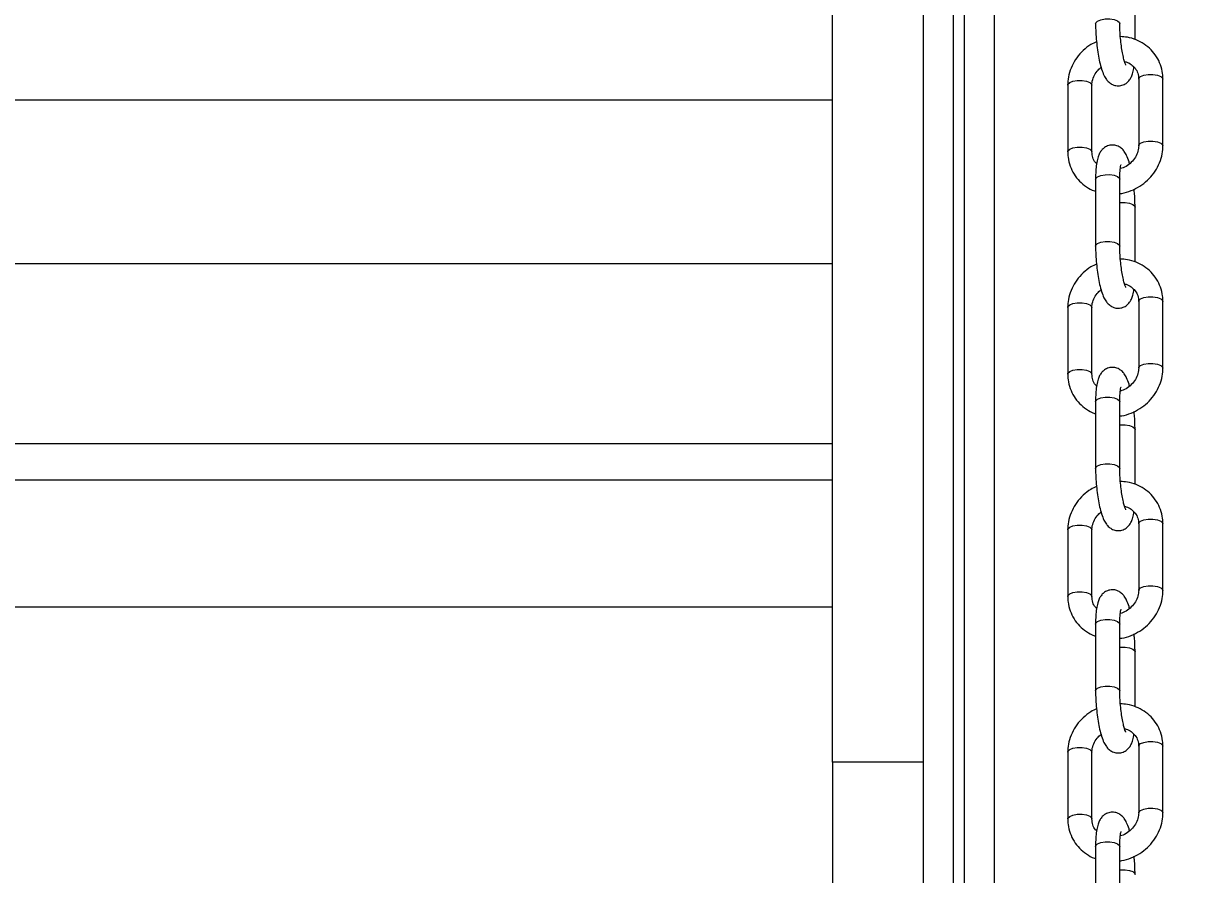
# Model space of a CAD drawing. Header units: millimetres. Extents: x -9110 to 8278, y -6387 to 5914.
# Drawn here: x -2328.6 to -2133, y 938.7 to 1079.4 of the extents above; entities that cross this region are included whole.
import ezdxf

# ---------------------------------------------------------------- set-up
doc = ezdxf.new("R2010")
doc.units = ezdxf.units.MM
for name, color, linetype in [('DIKOM_ОБЪЕКТ', 7, 'Continuous'), ('DIKOM_РАЗМЕР_ЗОНА', 7, 'Continuous'), ('DIKOM_РАЗМЕР_ОБЪЕКТА', 7, 'Continuous')]:
    doc.layers.add(name, color=color, linetype=linetype)
doc.styles.add('style1', font='arial.ttf', dxfattribs={"width": 0.8})
doc.dimstyles.new('1-50', dxfattribs={"dimtxt": 300, "dimasz": 200, "dimexe": 100, "dimexo": 0, "dimgap": 100, "dimtad": 1, "dimtxsty": 'style1', "dimcen": 200, "dimclrd": 7, "dimclre": 7, "dimclrt": 7, "dimadec": 1, "dimazin": 2, "dimtfac": 1, "dimtmove": 0, "dimatfit": 2, "dimfxl": 0, "dimlwd": 25, "dimlwe": 18, "dimarcsym": 0})

# ---------------------------------------------------------------- blocks, each defined once
blk = doc.blocks.new('*D9')
at = {"layer": 'Defpoints', "color": 0, "transparency": 16777216}
for p in [(-2194.75, 3914.39), (-7206.95, -3406.45), (-367.75, -3406.45)]:
    blk.add_point(p, dxfattribs=at)
at = {"layer": 'DIKOM_РАЗМЕР_ОБЪЕКТА', "color": 7, "lineweight": 18, "transparency": 16777216}
for p, q in [((-2194.75, 3914.39), (-7306.95, 3914.39)), ((-367.75, -3406.45), (-7306.95, -3406.45))]:
    blk.add_line(p, q, dxfattribs=at)
at = {"layer": 'DIKOM_РАЗМЕР_ОБЪЕКТА', "color": 7, "lineweight": 25, "transparency": 16777216}
blk.add_line((-7206.95, 3714.39), (-7206.95, -3206.45), dxfattribs=at)
at = {"layer": 'DIKOM_РАЗМЕР_ОБЪЕКТА', "color": 7, "transparency": 16777216}
for points in [[(-7240.28, 3714.39), (-7173.61, 3714.39), (-7206.95, 3914.39)], [(-7240.28, -3206.45), (-7173.61, -3206.45), (-7206.95, -3406.45)]]:
    blk.add_solid(points, dxfattribs=at)
at = {"layer": 'DIKOM_РАЗМЕР_ОБЪЕКТА', "color": 7, "transparency": 16777216, "insert": (-7460.22, 292.26), "char_height": 300, "attachment_point": 5, "rotation": 90, "style": 'style1'}
blk.add_mtext('7300', dxfattribs=at)
blk = doc.blocks.new('*D10')
at = {"layer": 'Defpoints', "color": 0, "transparency": 16777216}
for p in [(-3851.31, 5914.39), (-8660.16, -5406.45), (-497.85, -5406.45)]:
    blk.add_point(p, dxfattribs=at)
at = {"layer": 'DIKOM_РАЗМЕР_ЗОНА', "color": 7, "lineweight": 18, "transparency": 16777216}
for p, q in [((-3851.31, 5914.39), (-8760.16, 5914.39)), ((-497.85, -5406.45), (-8760.16, -5406.45))]:
    blk.add_line(p, q, dxfattribs=at)
at = {"layer": 'DIKOM_РАЗМЕР_ЗОНА', "color": 7, "lineweight": 25, "transparency": 16777216}
blk.add_line((-8660.16, 5714.39), (-8660.16, -5206.45), dxfattribs=at)
at = {"layer": 'DIKOM_РАЗМЕР_ЗОНА', "color": 7, "transparency": 16777216}
for points in [[(-8693.49, 5714.39), (-8626.83, 5714.39), (-8660.16, 5914.39)], [(-8693.49, -5206.45), (-8626.83, -5206.45), (-8660.16, -5406.45)]]:
    blk.add_solid(points, dxfattribs=at)
at = {"layer": 'DIKOM_РАЗМЕР_ЗОНА', "color": 7, "transparency": 16777216, "insert": (-8913.43, 268.46), "char_height": 300, "attachment_point": 5, "rotation": 90, "style": 'style1'}
blk.add_mtext('11300', dxfattribs=at)

msp = doc.modelspace()

# ---------------------------------------------------------------- linework, layer by layer
at = {"layer": 'DIKOM_ОБЪЕКТ', "color": 7, "linetype": 'Continuous', "lineweight": 15}
for p, q in [((-2174.816, 503.968), (-2174.816, 2253.968)), ((-2173.084, 1853.969), (-2173.084, -1346.032)), ((-2168.084, -1346.032), (-2168.084, 1853.969)), ((-2194.816, 957.299), (-2194.816, 1361.066)), ((-2179.816, 957.299), (-2179.816, 1361.066)), ((-2144.823, 1076.814), (-2144.823, 1085.868)), ((-2144.218, 1070.273), (-2144.218, 1059.237)), ((-2140.262, 1070.438), (-2140.217, 1070.273)), ((-2140.217, 1059.237), (-2140.217, 1070.273)), ((-2155.95, 1069.283), (-2155.95, 1058.247)), ((-2151.95, 1058.247), (-2151.95, 1069.283)), ((-2194.816, 1066.768), (-2827.248, 1066.768)), ((-2151.994, 1058.412), (-2151.95, 1058.257)), ((-2151.344, 1053.688), (-2151.344, 1042.652)), ((-2147.389, 1053.853), (-2147.344, 1053.688)), ((-2147.344, 1042.652), (-2147.344, 1053.688)), ((-2144.823, 1040.027), (-2144.823, 1049.081)), ((-2827.248, 1039.768), (-2194.816, 1039.768)), ((-2155.95, 1032.496), (-2155.95, 1021.46)), ((-2151.95, 1021.46), (-2151.95, 1032.496)), ((-2144.218, 1033.486), (-2144.218, 1022.45)), ((-2140.262, 1033.651), (-2140.217, 1033.486)), ((-2140.217, 1022.45), (-2140.217, 1033.486)), ((-2151.994, 1021.625), (-2151.95, 1021.471)), ((-2151.344, 1016.902), (-2151.344, 1005.865)), ((-2147.389, 1017.066), (-2147.344, 1016.902)), ((-2147.344, 1005.865), (-2147.344, 1016.902)), ((-2144.823, 1003.24), (-2144.823, 1012.294)), ((-2821.248, 1009.968), (-2194.816, 1009.968)), ((-2846.015, 1003.968), (-2194.816, 1003.968)), ((-2155.95, 995.71), (-2155.95, 984.674)), ((-2151.95, 984.674), (-2151.95, 995.71)), ((-2144.218, 996.699), (-2144.218, 985.664)), ((-2140.262, 996.864), (-2140.217, 996.699)), ((-2140.217, 985.664), (-2140.217, 996.699)), ((-2151.994, 984.839), (-2151.95, 984.684)), ((-2857.125, 982.968), (-2194.816, 982.968)), ((-2151.344, 980.115), (-2151.344, 969.079)), ((-2147.389, 980.28), (-2147.344, 980.115)), ((-2147.344, 969.079), (-2147.344, 980.115)), ((-2144.823, 966.454), (-2144.823, 975.508)), ((-2155.95, 958.923), (-2155.95, 947.887)), ((-2151.95, 947.887), (-2151.95, 958.923)), ((-2144.218, 959.913), (-2144.218, 948.877)), ((-2140.262, 960.078), (-2140.217, 959.913)), ((-2140.217, 948.877), (-2140.217, 959.913)), ((-2179.816, 957.299), (-2194.816, 957.299)), ((-2194.816, 957.299), (-2194.816, 898.929)), ((-2179.816, 898.929), (-2179.816, 957.299)), ((-2151.994, 948.052), (-2151.95, 947.897)), ((-2151.344, 943.328), (-2151.344, 932.292)), ((-2147.389, 943.493), (-2147.344, 943.328)), ((-2147.344, 932.292), (-2147.344, 943.328))]:
    msp.add_line(p, q, dxfattribs=at)
at = {"layer": 'DIKOM_ОБЪЕКТ', "color": 7, "linetype": 'Continuous', "lineweight": 15, "flags": 128}
for points in [[(-2151.344, 1079.439), (-2151.312, 1079.58), (-2151.024, 1079.865), (-2150.481, 1080.085), (-2149.764, 1080.207), (-2148.984, 1080.211), (-2148.259, 1080.099), (-2147.699, 1079.885), (-2147.389, 1079.604), (-2147.344, 1079.437)], [(-2155.95, 1069.283), (-2155.917, 1069.424), (-2155.63, 1069.709), (-2155.086, 1069.929), (-2154.37, 1070.051)], [(-2154.37, 1070.051), (-2153.59, 1070.056), (-2152.864, 1069.943), (-2152.304, 1069.729), (-2151.994, 1069.448), (-2151.95, 1069.283)], [(-2144.218, 1070.273), (-2144.185, 1070.414), (-2143.897, 1070.699), (-2143.354, 1070.919), (-2142.638, 1071.041), (-2141.858, 1071.045), (-2141.132, 1070.933), (-2140.572, 1070.719), (-2140.262, 1070.438)], [(-2144.218, 1059.245), (-2144.185, 1059.378), (-2143.897, 1059.663), (-2143.354, 1059.883), (-2142.638, 1060.005), (-2141.858, 1060.01), (-2141.132, 1059.896), (-2140.572, 1059.683), (-2140.262, 1059.402), (-2140.217, 1059.237)], [(-2155.95, 1058.247), (-2155.917, 1058.388), (-2155.63, 1058.673), (-2155.086, 1058.893), (-2154.37, 1059.015), (-2153.59, 1059.019), (-2152.864, 1058.907), (-2152.304, 1058.693), (-2151.994, 1058.412)], [(-2151.344, 1053.688), (-2151.312, 1053.83), (-2151.024, 1054.114), (-2150.481, 1054.334), (-2149.764, 1054.456), (-2148.984, 1054.461), (-2148.259, 1054.348), (-2147.699, 1054.135), (-2147.389, 1053.853)], [(-2147.344, 1049.839), (-2147.244, 1049.849), (-2146.463, 1049.854), (-2145.738, 1049.741), (-2145.178, 1049.527), (-2144.868, 1049.246), (-2144.823, 1049.081)], [(-2151.344, 1042.652), (-2151.312, 1042.794), (-2151.024, 1043.078), (-2150.481, 1043.299), (-2149.764, 1043.42), (-2148.984, 1043.425), (-2148.259, 1043.312), (-2147.699, 1043.098), (-2147.389, 1042.817), (-2147.344, 1042.65)], [(-2155.95, 1032.496), (-2155.917, 1032.638), (-2155.63, 1032.923), (-2155.086, 1033.143), (-2154.37, 1033.264)], [(-2154.37, 1033.264), (-2153.59, 1033.269), (-2152.864, 1033.156), (-2152.304, 1032.943), (-2151.994, 1032.661), (-2151.95, 1032.496)], [(-2144.218, 1033.486), (-2144.185, 1033.628), (-2143.897, 1033.913), (-2143.354, 1034.133), (-2142.638, 1034.254), (-2141.858, 1034.259), (-2141.132, 1034.146), (-2140.572, 1033.932), (-2140.262, 1033.651)], [(-2144.218, 1022.458), (-2144.185, 1022.592), (-2143.897, 1022.877), (-2143.354, 1023.096), (-2142.638, 1023.218), (-2141.858, 1023.223), (-2141.132, 1023.11), (-2140.572, 1022.896), (-2140.262, 1022.615), (-2140.217, 1022.45)], [(-2155.95, 1021.46), (-2155.917, 1021.602), (-2155.63, 1021.886), (-2155.086, 1022.107), (-2154.37, 1022.228), (-2153.59, 1022.233), (-2152.864, 1022.12), (-2152.304, 1021.907), (-2151.994, 1021.625)], [(-2151.344, 1016.902), (-2151.312, 1017.043), (-2151.024, 1017.328), (-2150.481, 1017.548), (-2149.764, 1017.669), (-2148.984, 1017.674), (-2148.259, 1017.561), (-2147.699, 1017.348), (-2147.389, 1017.066)], [(-2147.344, 1013.053), (-2147.244, 1013.062), (-2146.463, 1013.067), (-2145.738, 1012.954), (-2145.178, 1012.741), (-2144.868, 1012.459), (-2144.823, 1012.295)], [(-2151.344, 1005.865), (-2151.312, 1006.007), (-2151.024, 1006.292), (-2150.481, 1006.512), (-2149.764, 1006.633), (-2148.984, 1006.638), (-2148.259, 1006.525), (-2147.699, 1006.312), (-2147.389, 1006.03), (-2147.344, 1005.864)], [(-2144.218, 996.699), (-2144.185, 996.841), (-2143.897, 997.126), (-2143.354, 997.346), (-2142.638, 997.467), (-2141.858, 997.472), (-2141.132, 997.359), (-2140.572, 997.146), (-2140.262, 996.864)], [(-2155.95, 995.71), (-2155.917, 995.851), (-2155.63, 996.136), (-2155.086, 996.356), (-2154.37, 996.477)], [(-2154.37, 996.477), (-2153.59, 996.482), (-2152.864, 996.369), (-2152.304, 996.156), (-2151.994, 995.875), (-2151.95, 995.71)], [(-2144.218, 985.671), (-2144.185, 985.805), (-2143.897, 986.09), (-2143.354, 986.31), (-2142.638, 986.431), (-2141.858, 986.436), (-2141.132, 986.323), (-2140.572, 986.11), (-2140.262, 985.829), (-2140.217, 985.664)], [(-2155.95, 984.673), (-2155.917, 984.815), (-2155.63, 985.1), (-2155.086, 985.32), (-2154.37, 985.441), (-2153.59, 985.446), (-2152.864, 985.333), (-2152.304, 985.12), (-2151.994, 984.839)], [(-2151.344, 980.115), (-2151.312, 980.256), (-2151.024, 980.541), (-2150.481, 980.761), (-2149.764, 980.883), (-2148.984, 980.887), (-2148.259, 980.774), (-2147.699, 980.561), (-2147.389, 980.28)], [(-2147.344, 976.266), (-2147.244, 976.275), (-2146.463, 976.28), (-2145.738, 976.167), (-2145.178, 975.954), (-2144.868, 975.673), (-2144.823, 975.508)], [(-2151.344, 969.079), (-2151.312, 969.22), (-2151.024, 969.505), (-2150.481, 969.725), (-2149.764, 969.847), (-2148.984, 969.851), (-2148.259, 969.738), (-2147.699, 969.525), (-2147.389, 969.244), (-2147.344, 969.077)], [(-2144.218, 959.913), (-2144.185, 960.054), (-2143.897, 960.339), (-2143.354, 960.559), (-2142.638, 960.681), (-2141.858, 960.685), (-2141.132, 960.573), (-2140.572, 960.359), (-2140.262, 960.078)], [(-2155.95, 958.923), (-2155.917, 959.064), (-2155.63, 959.349), (-2155.086, 959.569), (-2154.37, 959.691)], [(-2154.37, 959.691), (-2153.59, 959.695), (-2152.864, 959.582), (-2152.304, 959.369), (-2151.994, 959.088), (-2151.95, 958.923)], [(-2155.95, 947.886), (-2155.917, 948.028), (-2155.63, 948.313), (-2155.086, 948.533), (-2154.37, 948.655), (-2153.59, 948.659), (-2152.864, 948.547), (-2152.304, 948.333), (-2151.994, 948.052)], [(-2144.218, 948.885), (-2144.185, 949.018), (-2143.897, 949.303), (-2143.354, 949.523), (-2142.638, 949.645), (-2141.858, 949.649), (-2141.132, 949.536), (-2140.572, 949.323), (-2140.262, 949.042), (-2140.217, 948.877)], [(-2151.344, 943.328), (-2151.312, 943.47), (-2151.024, 943.754), (-2150.481, 943.974), (-2149.764, 944.096), (-2148.984, 944.101), (-2148.259, 943.988), (-2147.699, 943.774), (-2147.389, 943.493)], [(-2147.344, 939.479), (-2147.244, 939.489), (-2146.463, 939.493), (-2145.738, 939.381), (-2145.178, 939.167), (-2144.868, 938.886), (-2144.823, 938.721)]]:
    msp.add_lwpolyline(points, dxfattribs=at)
at = {"layer": 'DIKOM_ОБЪЕКТ', "color": 7, "linetype": 'Continuous', "lineweight": 15}
for points, knots in [([(-2151.344, 1079.439), (-2151.342, 1079.198), (-2151.336, 1078.494), (-2151.273, 1077.262), (-2151.134, 1075.792), (-2150.934, 1074.373), (-2150.677, 1073.058), (-2150.363, 1071.875), (-2150.017, 1070.962), (-2149.628, 1070.27), (-2149.163, 1069.735), (-2148.554, 1069.323), (-2147.787, 1069.115), (-2146.981, 1069.194), (-2146.296, 1069.529), (-2145.799, 1070.005), (-2145.456, 1070.542), (-2145.201, 1071.203), (-2145.054, 1071.746), (-2145.006, 1072.17), (-2144.998, 1072.239)], [0, 0, 0, 0, 0.0389601, 0.1136187, 0.1879123, 0.2623358, 0.3374881, 0.4145918, 0.496799, 0.5563831, 0.6023484, 0.6467759, 0.69177, 0.7373951, 0.7815201, 0.8220841, 0.8645714, 0.91518, 0.9861966, 1, 1, 1, 1]), ([(-2146.333, 1072.583), (-2146.331, 1072.579), (-2146.323, 1072.566), (-2146.42, 1072.759), (-2146.571, 1073.192), (-2146.765, 1073.915), (-2146.961, 1074.888), (-2147.135, 1076.055), (-2147.265, 1077.323), (-2147.334, 1078.482), (-2147.341, 1079.16), (-2147.344, 1079.439)], [0, 0, 0, 0, 0.0315084, 0.1164919, 0.2201197, 0.3407151, 0.4733184, 0.6126984, 0.7553889, 0.8992328, 1, 1, 1, 1]), ([(-2151.186, 1076.456), (-2151.503, 1076.307), (-2152.304, 1075.928), (-2153.418, 1075.027), (-2154.484, 1073.836), (-2155.289, 1072.466), (-2155.79, 1071.019), (-2155.943, 1069.939), (-2155.949, 1069.374), (-2155.95, 1069.283)], [0, 0, 0, 0, 0.1135394, 0.286985, 0.460742, 0.6345071, 0.8078772, 0.9692025, 1, 1, 1, 1]), ([(-2140.217, 1070.273), (-2140.229, 1070.578), (-2140.26, 1071.383), (-2140.576, 1072.65), (-2141.22, 1073.989), (-2142.139, 1075.154), (-2143.284, 1076.106), (-2144.614, 1076.799), (-2145.957, 1077.217), (-2146.86, 1077.265), (-2147.252, 1077.285)], [0, 0, 0, 0, 0.0833998, 0.2197582, 0.3555119, 0.4906213, 0.6254521, 0.7604866, 0.8962021, 1, 1, 1, 1]), ([(-2151.95, 1069.283), (-2151.945, 1069.42), (-2151.928, 1069.879), (-2151.695, 1070.68), (-2151.184, 1071.576), (-2150.672, 1072.033), (-2150.442, 1072.238)], [0, 0, 0, 0, 0.1327766, 0.4450201, 0.750666, 1, 1, 1, 1]), ([(-2146.553, 1073.163), (-2146.466, 1073.148), (-2146.046, 1073.073), (-2145.422, 1072.698), (-2144.757, 1072.07), (-2144.31, 1071.252), (-2144.249, 1070.602), (-2144.218, 1070.273)], [0, 0, 0, 0, 0.058132, 0.2826856, 0.5137495, 0.754258, 1, 1, 1, 1]), ([(-2155.95, 1058.247), (-2155.938, 1057.942), (-2155.907, 1057.137), (-2155.592, 1055.869), (-2154.946, 1054.533), (-2154.031, 1053.36), (-2152.877, 1052.433), (-2151.957, 1051.878), (-2151.408, 1051.724), (-2151.344, 1051.706)], [0, 0, 0, 0, 0.1071651, 0.2823471, 0.4567744, 0.6303423, 0.8035735, 0.9770602, 1, 1, 1, 1]), ([(-2151.17, 1056.281), (-2151.237, 1056.342), (-2151.538, 1056.617), (-2151.849, 1057.275), (-2151.916, 1057.921), (-2151.95, 1058.247)], [0, 0, 0, 0, 0.1234154, 0.5569736, 1, 1, 1, 1]), ([(-2145.725, 1056.281), (-2145.752, 1056.385), (-2145.888, 1056.908), (-2146.152, 1057.551), (-2146.54, 1058.251), (-2147.005, 1058.785), (-2147.614, 1059.196), (-2148.38, 1059.405), (-2149.186, 1059.326), (-2149.871, 1058.991), (-2150.369, 1058.515), (-2150.711, 1057.977), (-2150.969, 1057.323), (-2151.164, 1056.485), (-2151.294, 1055.397), (-2151.34, 1054.415), (-2151.344, 1053.832), (-2151.344, 1053.688)], [0, 0, 0, 0, 0.0263903, 0.133853, 0.2117822, 0.2718359, 0.3299601, 0.3887796, 0.4483826, 0.5060707, 0.5591149, 0.6146591, 0.6808171, 0.7736628, 0.8741894, 0.9690831, 1, 1, 1, 1]), ([(-2147.344, 1051.325), (-2147.226, 1051.336), (-2146.585, 1051.391), (-2145.451, 1051.783), (-2144.019, 1052.497), (-2142.746, 1053.487), (-2141.684, 1054.685), (-2140.878, 1056.054), (-2140.377, 1057.5), (-2140.226, 1058.581), (-2140.219, 1059.146), (-2140.217, 1059.237)], [0, 0, 0, 0, 0.0306485, 0.1661511, 0.3022564, 0.4388092, 0.5755764, 0.7123159, 0.8487863, 0.9757568, 1, 1, 1, 1]), ([(-2144.218, 1059.237), (-2144.223, 1059.1), (-2144.241, 1058.641), (-2144.469, 1057.837), (-2145.026, 1056.902), (-2145.826, 1056.131), (-2146.6, 1055.631), (-2147.1, 1055.495), (-2147.249, 1055.454)], [0, 0, 0, 0, 0.0902346, 0.3024759, 0.5101623, 0.713692, 0.9151232, 1, 1, 1, 1]), ([(-2147.344, 1053.688), (-2147.343, 1053.886), (-2147.338, 1054.453), (-2147.288, 1055.221), (-2147.208, 1055.836), (-2147.123, 1056.159), (-2147.123, 1056.159), (-2147.123, 1056.159)], [0, 0, 0, 0, 0.1538062, 0.4403657, 0.6814226, 0.8873435, 1, 1, 1, 1]), ([(-2144.823, 1049.081), (-2144.826, 1049.322), (-2144.832, 1050.026), (-2144.877, 1051.041), (-2144.954, 1051.796), (-2144.982, 1052.063)], [0, 0, 0, 0, 0.2521284, 0.7351674, 1, 1, 1, 1]), ([(-2151.344, 1042.652), (-2151.342, 1042.411), (-2151.336, 1041.707), (-2151.273, 1040.476), (-2151.134, 1039.006), (-2150.934, 1037.587), (-2150.677, 1036.272), (-2150.363, 1035.089), (-2150.017, 1034.175), (-2149.628, 1033.483), (-2149.163, 1032.948), (-2148.554, 1032.537), (-2147.787, 1032.328), (-2146.981, 1032.407), (-2146.296, 1032.742), (-2145.799, 1033.218), (-2145.456, 1033.755), (-2145.201, 1034.416), (-2145.054, 1034.96), (-2145.006, 1035.383), (-2144.998, 1035.452)], [0, 0, 0, 0, 0.0389602, 0.1136187, 0.1879125, 0.262336, 0.3374883, 0.414592, 0.4967993, 0.5563834, 0.6023488, 0.6467932, 0.691774, 0.7373991, 0.7815241, 0.8220849, 0.8645759, 0.9151845, 0.9862012, 1, 1, 1, 1]), ([(-2146.333, 1035.796), (-2146.331, 1035.792), (-2146.323, 1035.779), (-2146.42, 1035.972), (-2146.571, 1036.405), (-2146.765, 1037.129), (-2146.961, 1038.101), (-2147.135, 1039.269), (-2147.265, 1040.536), (-2147.334, 1041.695), (-2147.341, 1042.373), (-2147.344, 1042.652)], [0, 0, 0, 0, 0.0315082, 0.1164914, 0.2201124, 0.3407161, 0.4733078, 0.612687, 0.75539, 0.8992333, 1, 1, 1, 1]), ([(-2140.217, 1033.486), (-2140.229, 1033.792), (-2140.26, 1034.596), (-2140.576, 1035.863), (-2141.22, 1037.202), (-2142.139, 1038.368), (-2143.284, 1039.319), (-2144.614, 1040.012), (-2145.957, 1040.43), (-2146.86, 1040.478), (-2147.252, 1040.499)], [0, 0, 0, 0, 0.0833994, 0.219757, 0.3555099, 0.4906186, 0.6254487, 0.7604777, 0.8961954, 1, 1, 1, 1]), ([(-2151.186, 1039.67), (-2151.503, 1039.52), (-2152.304, 1039.141), (-2153.418, 1038.24), (-2154.484, 1037.049), (-2155.29, 1035.679), (-2155.79, 1034.233), (-2155.943, 1033.152), (-2155.949, 1032.587), (-2155.95, 1032.496)], [0, 0, 0, 0, 0.1135391, 0.2869811, 0.4607537, 0.6345073, 0.8078768, 0.9691875, 1, 1, 1, 1]), ([(-2151.95, 1032.496), (-2151.945, 1032.633), (-2151.928, 1033.092), (-2151.695, 1033.893), (-2151.184, 1034.789), (-2150.672, 1035.246), (-2150.442, 1035.452)], [0, 0, 0, 0, 0.1327743, 0.4450734, 0.7506703, 1, 1, 1, 1]), ([(-2146.553, 1036.376), (-2146.466, 1036.361), (-2146.046, 1036.286), (-2145.422, 1035.911), (-2144.757, 1035.284), (-2144.31, 1034.465), (-2144.249, 1033.815), (-2144.218, 1033.486)], [0, 0, 0, 0, 0.058132, 0.2826856, 0.5137495, 0.754258, 1, 1, 1, 1]), ([(-2155.95, 1021.46), (-2155.938, 1021.155), (-2155.907, 1020.35), (-2155.592, 1019.083), (-2154.946, 1017.746), (-2154.031, 1016.574), (-2152.877, 1015.646), (-2151.957, 1015.091), (-2151.408, 1014.937), (-2151.344, 1014.919)], [0, 0, 0, 0, 0.107153, 0.2823359, 0.4567755, 0.6303344, 0.8035665, 0.9770601, 1, 1, 1, 1]), ([(-2151.17, 1019.494), (-2151.237, 1019.555), (-2151.538, 1019.83), (-2151.849, 1020.488), (-2151.916, 1021.134), (-2151.95, 1021.46)], [0, 0, 0, 0, 0.1234196, 0.5569925, 1, 1, 1, 1]), ([(-2145.725, 1019.495), (-2145.752, 1019.598), (-2145.888, 1020.121), (-2146.152, 1020.765), (-2146.54, 1021.464), (-2147.005, 1021.998), (-2147.614, 1022.41), (-2148.381, 1022.618), (-2149.186, 1022.539), (-2149.872, 1022.204), (-2150.369, 1021.729), (-2150.711, 1021.19), (-2150.97, 1020.537), (-2151.164, 1019.698), (-2151.294, 1018.61), (-2151.34, 1017.629), (-2151.344, 1017.045), (-2151.344, 1016.902)], [0, 0, 0, 0, 0.0263904, 0.1338534, 0.2117829, 0.2718368, 0.3299612, 0.3887653, 0.4483838, 0.506069, 0.5591135, 0.6146626, 0.680816, 0.7736621, 0.874189, 0.969083, 1, 1, 1, 1]), ([(-2147.344, 1014.539), (-2147.226, 1014.549), (-2146.585, 1014.604), (-2145.451, 1014.997), (-2144.019, 1015.71), (-2142.746, 1016.7), (-2141.684, 1017.899), (-2140.878, 1019.267), (-2140.377, 1020.714), (-2140.226, 1021.794), (-2140.219, 1022.36), (-2140.217, 1022.45)], [0, 0, 0, 0, 0.0306474, 0.1661524, 0.3022573, 0.4388035, 0.5755777, 0.7123168, 0.8487868, 0.9757471, 1, 1, 1, 1]), ([(-2144.218, 1022.45), (-2144.223, 1022.313), (-2144.241, 1021.855), (-2144.469, 1021.05), (-2145.026, 1020.115), (-2145.826, 1019.344), (-2146.6, 1018.845), (-2147.1, 1018.708), (-2147.249, 1018.667)], [0, 0, 0, 0, 0.0902342, 0.3024745, 0.5101599, 0.7136886, 0.9151299, 1, 1, 1, 1]), ([(-2147.344, 1016.902), (-2147.343, 1017.1), (-2147.338, 1017.666), (-2147.288, 1018.434), (-2147.208, 1019.05), (-2147.123, 1019.372), (-2147.123, 1019.372), (-2147.123, 1019.372)], [0, 0, 0, 0, 0.1538468, 0.4403134, 0.6813354, 0.8873524, 1, 1, 1, 1]), ([(-2144.823, 1012.294), (-2144.826, 1012.536), (-2144.832, 1013.239), (-2144.877, 1014.254), (-2144.954, 1015.009), (-2144.982, 1015.277)], [0, 0, 0, 0, 0.252091, 0.7351678, 1, 1, 1, 1]), ([(-2151.344, 1005.865), (-2151.342, 1005.624), (-2151.336, 1004.92), (-2151.273, 1003.689), (-2151.134, 1002.219), (-2150.934, 1000.8), (-2150.677, 999.485), (-2150.363, 998.302), (-2150.017, 997.388), (-2149.628, 996.697), (-2149.162, 996.162), (-2148.554, 995.75), (-2147.787, 995.542), (-2146.981, 995.62), (-2146.296, 995.956), (-2145.799, 996.431), (-2145.456, 996.968), (-2145.201, 997.629), (-2145.054, 998.173), (-2145.006, 998.596), (-2144.998, 998.665)], [0, 0, 0, 0, 0.0389658, 0.1136182, 0.1879117, 0.2623349, 0.3374871, 0.4145906, 0.4967976, 0.5563997, 0.6023482, 0.6467925, 0.6917732, 0.7373976, 0.7815247, 0.8220854, 0.8645726, 0.9151848, 0.9862012, 1, 1, 1, 1]), ([(-2146.333, 999.009), (-2146.331, 999.006), (-2146.323, 998.992), (-2146.42, 999.185), (-2146.571, 999.619), (-2146.765, 1000.342), (-2146.961, 1001.315), (-2147.135, 1002.482), (-2147.265, 1003.749), (-2147.334, 1004.909), (-2147.341, 1005.586), (-2147.344, 1005.865)], [0, 0, 0, 0, 0.0315085, 0.1164925, 0.2201144, 0.3407103, 0.4732853, 0.6126835, 0.7553878, 0.8992324, 1, 1, 1, 1]), ([(-2140.217, 996.699), (-2140.229, 997.005), (-2140.26, 997.81), (-2140.576, 999.076), (-2141.22, 1000.416), (-2142.138, 1001.581), (-2143.284, 1002.533), (-2144.614, 1003.226), (-2145.957, 1003.643), (-2146.86, 1003.691), (-2147.252, 1003.712)], [0, 0, 0, 0, 0.0834087, 0.2197654, 0.3555085, 0.490624, 0.6254532, 0.7604813, 0.8961952, 1, 1, 1, 1]), ([(-2151.186, 1002.883), (-2151.503, 1002.733), (-2152.304, 1002.354), (-2153.418, 1001.454), (-2154.484, 1000.262), (-2155.29, 998.893), (-2155.79, 997.446), (-2155.943, 996.366), (-2155.949, 995.8), (-2155.95, 995.71)], [0, 0, 0, 0, 0.1135393, 0.2869895, 0.4607528, 0.6345067, 0.8078766, 0.9691998, 1, 1, 1, 1]), ([(-2146.553, 999.59), (-2146.466, 999.574), (-2146.046, 999.499), (-2145.422, 999.125), (-2144.757, 998.497), (-2144.31, 997.679), (-2144.249, 997.028), (-2144.218, 996.699)], [0, 0, 0, 0, 0.058131, 0.2826803, 0.5137399, 0.7542438, 1, 1, 1, 1]), ([(-2151.95, 995.71), (-2151.945, 995.846), (-2151.928, 996.305), (-2151.695, 997.107), (-2151.184, 998.003), (-2150.672, 998.46), (-2150.442, 998.665)], [0, 0, 0, 0, 0.1327743, 0.4450734, 0.7506703, 1, 1, 1, 1]), ([(-2145.725, 982.708), (-2145.752, 982.811), (-2145.888, 983.334), (-2146.152, 983.978), (-2146.54, 984.677), (-2147.005, 985.211), (-2147.614, 985.623), (-2148.381, 985.832), (-2149.186, 985.753), (-2149.872, 985.417), (-2150.369, 984.942), (-2150.711, 984.403), (-2150.97, 983.75), (-2151.164, 982.912), (-2151.294, 981.823), (-2151.34, 980.842), (-2151.344, 980.258), (-2151.344, 980.115)], [0, 0, 0, 0, 0.0263963, 0.1338589, 0.2117881, 0.2718418, 0.3299625, 0.3887681, 0.4483864, 0.5060714, 0.55912, 0.6146641, 0.6808172, 0.7736629, 0.8741894, 0.9690831, 1, 1, 1, 1]), ([(-2147.344, 977.752), (-2147.226, 977.762), (-2146.585, 977.818), (-2145.451, 978.21), (-2144.019, 978.923), (-2142.746, 979.914), (-2141.684, 981.112), (-2140.878, 982.48), (-2140.377, 983.927), (-2140.226, 985.007), (-2140.219, 985.573), (-2140.217, 985.664)], [0, 0, 0, 0, 0.0306473, 0.166149, 0.3022582, 0.438804, 0.5755703, 0.7123176, 0.8487872, 0.9757472, 1, 1, 1, 1]), ([(-2144.218, 985.664), (-2144.223, 985.527), (-2144.241, 985.068), (-2144.469, 984.264), (-2145.026, 983.328), (-2145.826, 982.558), (-2146.6, 982.058), (-2147.1, 981.921), (-2147.249, 981.881)], [0, 0, 0, 0, 0.0902342, 0.3024745, 0.5101599, 0.7136886, 0.9151299, 1, 1, 1, 1]), ([(-2155.95, 984.674), (-2155.938, 984.368), (-2155.907, 983.564), (-2155.592, 982.296), (-2154.946, 980.959), (-2154.031, 979.787), (-2152.877, 978.859), (-2151.957, 978.304), (-2151.408, 978.151), (-2151.344, 978.133)], [0, 0, 0, 0, 0.107153, 0.2823359, 0.4567755, 0.6303344, 0.8035665, 0.9770601, 1, 1, 1, 1]), ([(-2151.17, 982.708), (-2151.237, 982.769), (-2151.538, 983.043), (-2151.849, 983.701), (-2151.916, 984.347), (-2151.95, 984.674)], [0, 0, 0, 0, 0.1234403, 0.5570029, 1, 1, 1, 1]), ([(-2147.344, 980.115), (-2147.343, 980.313), (-2147.338, 980.88), (-2147.288, 981.648), (-2147.208, 982.263), (-2147.123, 982.585), (-2147.123, 982.586), (-2147.123, 982.586)], [0, 0, 0, 0, 0.1538468, 0.4403134, 0.6813354, 0.8873524, 1, 1, 1, 1]), ([(-2144.823, 975.508), (-2144.826, 975.749), (-2144.832, 976.452), (-2144.877, 977.468), (-2144.954, 978.223), (-2144.982, 978.49)], [0, 0, 0, 0, 0.252091, 0.7351678, 1, 1, 1, 1]), ([(-2151.344, 969.079), (-2151.342, 968.837), (-2151.336, 968.134), (-2151.273, 966.902), (-2151.134, 965.432), (-2150.934, 964.013), (-2150.677, 962.698), (-2150.363, 961.515), (-2150.017, 960.602), (-2149.628, 959.91), (-2149.162, 959.375), (-2148.554, 958.963), (-2147.787, 958.755), (-2146.981, 958.833), (-2146.296, 959.169), (-2145.799, 959.645), (-2145.456, 960.182), (-2145.201, 960.843), (-2145.054, 961.386), (-2145.006, 961.81), (-2144.998, 961.879)], [0, 0, 0, 0, 0.0389658, 0.1136182, 0.1879117, 0.2623349, 0.3374871, 0.4145906, 0.4967976, 0.5563997, 0.6023482, 0.6467925, 0.6917732, 0.7373976, 0.7815247, 0.8220854, 0.8645726, 0.9151848, 0.9862012, 1, 1, 1, 1]), ([(-2146.333, 962.223), (-2146.331, 962.219), (-2146.323, 962.206), (-2146.42, 962.399), (-2146.571, 962.832), (-2146.765, 963.555), (-2146.961, 964.528), (-2147.135, 965.695), (-2147.265, 966.963), (-2147.334, 968.122), (-2147.341, 968.8), (-2147.344, 969.079)], [0, 0, 0, 0, 0.0315083, 0.1164888, 0.2201167, 0.3407123, 0.4732869, 0.6126846, 0.7553885, 0.8992327, 1, 1, 1, 1]), ([(-2151.186, 966.096), (-2151.503, 965.946), (-2152.304, 965.567), (-2153.418, 964.667), (-2154.484, 963.476), (-2155.289, 962.106), (-2155.79, 960.659), (-2155.943, 959.579), (-2155.949, 959.014), (-2155.95, 958.923)], [0, 0, 0, 0, 0.1135451, 0.2869881, 0.460752, 0.6345176, 0.8078881, 0.9691996, 1, 1, 1, 1]), ([(-2140.217, 959.913), (-2140.229, 960.218), (-2140.26, 961.023), (-2140.576, 962.29), (-2141.22, 963.629), (-2142.138, 964.794), (-2143.284, 965.746), (-2144.614, 966.439), (-2145.957, 966.857), (-2146.86, 966.904), (-2147.252, 966.925)], [0, 0, 0, 0, 0.0834087, 0.2197654, 0.3555085, 0.490624, 0.6254532, 0.7604813, 0.8961952, 1, 1, 1, 1]), ([(-2146.553, 962.803), (-2146.466, 962.788), (-2146.046, 962.713), (-2145.422, 962.338), (-2144.757, 961.71), (-2144.31, 960.892), (-2144.249, 960.242), (-2144.218, 959.913)], [0, 0, 0, 0, 0.0581317, 0.2826746, 0.5137502, 0.7542408, 1, 1, 1, 1]), ([(-2151.95, 958.923), (-2151.945, 959.06), (-2151.928, 959.519), (-2151.696, 960.32), (-2151.184, 961.216), (-2150.672, 961.673), (-2150.442, 961.878)], [0, 0, 0, 0, 0.1327748, 0.4450751, 0.7506474, 1, 1, 1, 1]), ([(-2145.725, 945.921), (-2145.752, 946.024), (-2145.888, 946.547), (-2146.152, 947.191), (-2146.54, 947.891), (-2147.005, 948.425), (-2147.614, 948.836), (-2148.381, 949.045), (-2149.186, 948.966), (-2149.872, 948.63), (-2150.369, 948.155), (-2150.711, 947.617), (-2150.969, 946.963), (-2151.164, 946.125), (-2151.294, 945.037), (-2151.34, 944.056), (-2151.344, 943.472), (-2151.344, 943.328)], [0, 0, 0, 0, 0.0263908, 0.1338552, 0.2117665, 0.2718432, 0.3299649, 0.3887716, 0.4483909, 0.5060799, 0.559125, 0.6146701, 0.6808293, 0.7736715, 0.8741998, 0.9690951, 1, 1, 1, 1]), ([(-2147.344, 940.965), (-2147.226, 940.975), (-2146.585, 941.031), (-2145.451, 941.423), (-2144.019, 942.137), (-2142.746, 943.127), (-2141.684, 944.325), (-2140.878, 945.694), (-2140.377, 947.14), (-2140.226, 948.221), (-2140.219, 948.786), (-2140.217, 948.877)], [0, 0, 0, 0, 0.0306473, 0.166149, 0.3022582, 0.438804, 0.5755703, 0.7123176, 0.8487872, 0.9757472, 1, 1, 1, 1]), ([(-2144.218, 948.877), (-2144.223, 948.74), (-2144.241, 948.281), (-2144.469, 947.477), (-2145.026, 946.542), (-2145.826, 945.771), (-2146.6, 945.271), (-2147.1, 945.134), (-2147.249, 945.094)], [0, 0, 0, 0, 0.0902342, 0.3024745, 0.5101599, 0.7136886, 0.9151299, 1, 1, 1, 1]), ([(-2155.95, 947.887), (-2155.938, 947.581), (-2155.907, 946.777), (-2155.592, 945.509), (-2154.946, 944.172), (-2154.031, 943), (-2152.877, 942.072), (-2151.957, 941.518), (-2151.408, 941.364), (-2151.344, 941.346)], [0, 0, 0, 0, 0.1071654, 0.2823356, 0.4567748, 0.6303332, 0.8035729, 0.9770602, 1, 1, 1, 1]), ([(-2151.17, 945.921), (-2151.237, 945.982), (-2151.538, 946.257), (-2151.849, 946.914), (-2151.916, 947.56), (-2151.95, 947.887)], [0, 0, 0, 0, 0.1234403, 0.5570029, 1, 1, 1, 1]), ([(-2147.344, 943.328), (-2147.343, 943.526), (-2147.338, 944.093), (-2147.288, 944.861), (-2147.208, 945.476), (-2147.123, 945.799), (-2147.123, 945.799), (-2147.123, 945.799)], [0, 0, 0, 0, 0.1538043, 0.4402899, 0.6814172, 0.8873449, 1, 1, 1, 1]), ([(-2144.823, 938.721), (-2144.826, 938.962), (-2144.832, 939.666), (-2144.877, 940.681), (-2144.954, 941.436), (-2144.982, 941.703)], [0, 0, 0, 0, 0.2521187, 0.7351776, 1, 1, 1, 1])]:
    msp.add_open_spline(points, degree=3, knots=knots, dxfattribs=at)

# ---------------------------------------------------------------- dimensions: what is measured, and where the dimension line sits
at = {"layer": 'DIKOM_РАЗМЕР_ЗОНА'}
dim = msp.add_linear_dim(base=(-8660.16, -5406.454), p1=(-3851.314, 5914.391), p2=(-497.849, -5406.454), angle=90, text='11300', dimstyle='1-50', dxfattribs=at)
dim.commit()
dim.dimension.update_dxf_attribs({"geometry": '*D10', "text_midpoint": (-8660.16, 268.455), "dimtype": 160})
at = {"layer": 'DIKOM_РАЗМЕР_ОБЪЕКТА'}
dim = msp.add_linear_dim(base=(-7206.946, -3406.454), p1=(-2194.748, 3914.391), p2=(-367.748, -3406.454), angle=90, text='7300', dimstyle='1-50', dxfattribs=at)
dim.commit()
dim.dimension.update_dxf_attribs({"geometry": '*D9', "text_midpoint": (-7206.946, 292.262), "dimtype": 160})

doc.saveas('drawing.dxf')
